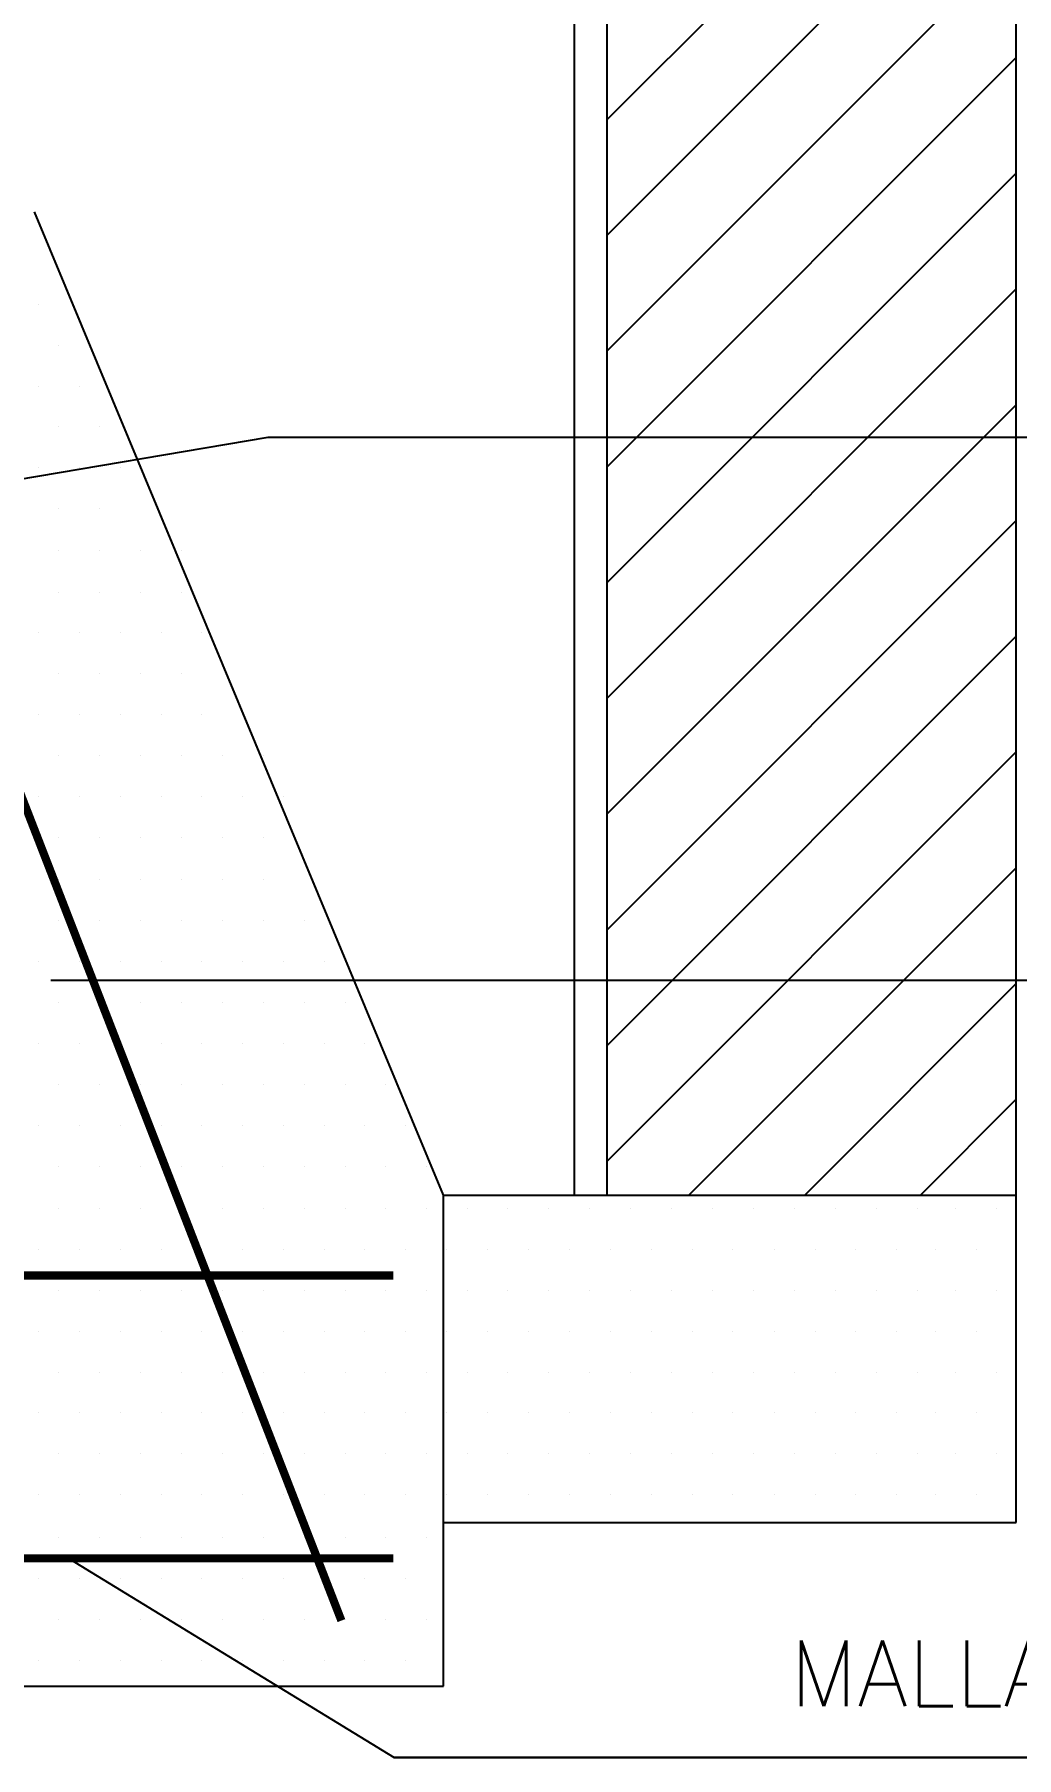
# Model space of a CAD drawing. Extents: x -0.82 to 5.77, y -0.28 to 4.33.
# Drawn here: x 4.539 to 5.139, y 2.225 to 3.278 of the extents above; entities that cross this region are included whole.
import ezdxf

# ---------------------------------------------------------------- set-up
doc = ezdxf.new("R2010")
doc.units = 0
doc.header["$LTSCALE"] = 0.1
doc.layers.get('0').update_dxf_attribs({"linetype": 'CONTINUOUS'})
doc.layers.get('DEFPOINTS').update_dxf_attribs({"color": 6, "linetype": 'CONTINUOUS'})
doc.styles.add('ROMANS', font='ROMANS.SHX')

msp = doc.modelspace()

# ---------------------------------------------------------------- linework, layer by layer
for p, q in [((5.13888, 2.36913), (5.13888, 4.31975)), ((4.86888, 2.56913), (4.86888, 4.24475)), ((4.88888, 2.56913), (4.88888, 4.23475)), ((4.78888, 2.56913), (4.53888, 3.16975)), ((4.68148, 3.03184), (4.22581, 2.95515)), ((5.65346, 3.03184), (4.68148, 3.03184)), ((4.54897, 2.70042), (5.71972, 2.70042)), ((4.78888, 2.56913), (5.13888, 2.56913)), ((4.78888, 2.26913), (4.78888, 2.56913)), ((4.78888, 2.36913), (5.13888, 2.36913)), ((4.55998, 2.34704), (4.75874, 2.22547)), ((3.88888, 2.26913), (4.78888, 2.26913)), ((4.75874, 2.22547), (5.77496, 2.22547)), ((5.77496, 2.22547), (4.75874, 2.22547))]:
    msp.add_line(p, q)
at = {"color": 0}
for p, q in [((4.88888, 3.22621), (5.13888, 3.47621)), ((4.88888, 3.1555), (5.13888, 3.4055)), ((4.88888, 3.08479), (5.13888, 3.33479)), ((4.88888, 3.01408), (5.13888, 3.26408)), ((4.88888, 2.94337), (5.13888, 3.19337)), ((4.88888, 2.87266), (5.13888, 3.12266)), ((4.54125, 3.11335), (4.54125, 3.11335)), ((4.55375, 3.08835), (4.55375, 3.08835)), ((4.54125, 3.06335), (4.54125, 3.06335)), ((4.56625, 3.06335), (4.56625, 3.06335)), ((4.88888, 2.80194), (5.13888, 3.05194)), ((4.55375, 3.03835), (4.55375, 3.03835)), ((4.57875, 3.03835), (4.57875, 3.03835)), ((4.54125, 3.01335), (4.54125, 3.01335)), ((4.56625, 3.01335), (4.56625, 3.01335)), ((4.59125, 3.01335), (4.59125, 3.01335)), ((4.55375, 2.98835), (4.55375, 2.98835)), ((4.57875, 2.98835), (4.57875, 2.98835)), ((4.88888, 2.73123), (5.13888, 2.98123)), ((4.55375, 2.96264), (4.55375, 2.96264)), ((4.57875, 2.96264), (4.57875, 2.96264)), ((4.60375, 2.96264), (4.60375, 2.96264)), ((4.62875, 2.96264), (4.62875, 2.96264)), ((4.55375, 2.93751), (4.55375, 2.93751)), ((4.57875, 2.93751), (4.57875, 2.93751)), ((4.60375, 2.93751), (4.60375, 2.93751)), ((4.62875, 2.93751), (4.62875, 2.93751)), ((4.54125, 2.91251), (4.54125, 2.91251)), ((4.56625, 2.91251), (4.56625, 2.91251)), ((4.59125, 2.91251), (4.59125, 2.91251)), ((4.61625, 2.91251), (4.61625, 2.91251)), ((4.64125, 2.91251), (4.64125, 2.91251)), ((4.88888, 2.66052), (5.13888, 2.91052)), ((4.55375, 2.88751), (4.55375, 2.88751)), ((4.57875, 2.88751), (4.57875, 2.88751)), ((4.60375, 2.88751), (4.60375, 2.88751)), ((4.62875, 2.88751), (4.62875, 2.88751)), ((4.54125, 2.86251), (4.54125, 2.86251)), ((4.56625, 2.86251), (4.56625, 2.86251)), ((4.59125, 2.86251), (4.59125, 2.86251)), ((4.61625, 2.86251), (4.61625, 2.86251)), ((4.64125, 2.86251), (4.64125, 2.86251)), ((4.55375, 2.83751), (4.55375, 2.83751)), ((4.57875, 2.83751), (4.57875, 2.83751)), ((4.60375, 2.83751), (4.60375, 2.83751)), ((4.62875, 2.83751), (4.62875, 2.83751)), ((4.65375, 2.83751), (4.65375, 2.83751)), ((4.67875, 2.83751), (4.67875, 2.83751)), ((4.88888, 2.58981), (5.13888, 2.83981)), ((4.54125, 2.81251), (4.54125, 2.81251)), ((4.56625, 2.81251), (4.56625, 2.81251)), ((4.59125, 2.81251), (4.59125, 2.81251)), ((4.61625, 2.81251), (4.61625, 2.81251)), ((4.64125, 2.81251), (4.64125, 2.81251)), ((4.66625, 2.81251), (4.66625, 2.81251)), ((4.69125, 2.81251), (4.69125, 2.81251)), ((4.55375, 2.78751), (4.55375, 2.78751)), ((4.57875, 2.78751), (4.57875, 2.78751)), ((4.60375, 2.78751), (4.60375, 2.78751)), ((4.62875, 2.78751), (4.62875, 2.78751)), ((4.65375, 2.78751), (4.65375, 2.78751)), ((4.67875, 2.78751), (4.67875, 2.78751)), ((4.93891, 2.56913), (5.13888, 2.7691)), ((4.55375, 2.7618), (4.55375, 2.7618)), ((4.57875, 2.7618), (4.57875, 2.7618)), ((4.60375, 2.7618), (4.60375, 2.7618)), ((4.62875, 2.7618), (4.62875, 2.7618)), ((4.65375, 2.7618), (4.65375, 2.7618)), ((4.67875, 2.7618), (4.67875, 2.7618)), ((4.55375, 2.73667), (4.55375, 2.73667)), ((4.57875, 2.73667), (4.57875, 2.73667)), ((4.60375, 2.73667), (4.60375, 2.73667)), ((4.62875, 2.73667), (4.62875, 2.73667)), ((4.65375, 2.73667), (4.65375, 2.73667)), ((4.67875, 2.73667), (4.67875, 2.73667)), ((4.70375, 2.73667), (4.70375, 2.73667)), ((4.54125, 2.71167), (4.54125, 2.71167)), ((4.56625, 2.71167), (4.56625, 2.71167)), ((4.59125, 2.71167), (4.59125, 2.71167)), ((4.61625, 2.71167), (4.61625, 2.71167)), ((4.64125, 2.71167), (4.64125, 2.71167)), ((4.66625, 2.71167), (4.66625, 2.71167)), ((4.69125, 2.71167), (4.69125, 2.71167)), ((4.71625, 2.71167), (4.71625, 2.71167)), ((5.00962, 2.56913), (5.13888, 2.69839)), ((4.55375, 2.68667), (4.55375, 2.68667)), ((4.57875, 2.68667), (4.57875, 2.68667)), ((4.60375, 2.68667), (4.60375, 2.68667)), ((4.62875, 2.68667), (4.62875, 2.68667)), ((4.65375, 2.68667), (4.65375, 2.68667)), ((4.67875, 2.68667), (4.67875, 2.68667)), ((4.70375, 2.68667), (4.70375, 2.68667)), ((4.72875, 2.68667), (4.72875, 2.68667)), ((4.54125, 2.66167), (4.54125, 2.66167)), ((4.56625, 2.66167), (4.56625, 2.66167)), ((4.59125, 2.66167), (4.59125, 2.66167)), ((4.61625, 2.66167), (4.61625, 2.66167)), ((4.64125, 2.66167), (4.64125, 2.66167)), ((4.66625, 2.66167), (4.66625, 2.66167)), ((4.69125, 2.66167), (4.69125, 2.66167)), ((4.71625, 2.66167), (4.71625, 2.66167)), ((4.74079, 2.66167), (4.74079, 2.66167)), ((4.55375, 2.63667), (4.55375, 2.63667)), ((4.57875, 2.63667), (4.57875, 2.63667)), ((4.60375, 2.63667), (4.60375, 2.63667)), ((4.62875, 2.63667), (4.62875, 2.63667)), ((4.65375, 2.63667), (4.65375, 2.63667)), ((4.67875, 2.63667), (4.67875, 2.63667)), ((4.70375, 2.63667), (4.70375, 2.63667)), ((4.72875, 2.63667), (4.72875, 2.63667)), ((4.75329, 2.63667), (4.75329, 2.63667)), ((5.08034, 2.56913), (5.13888, 2.62768)), ((4.54125, 2.61167), (4.54125, 2.61167)), ((4.56625, 2.61167), (4.56625, 2.61167)), ((4.59125, 2.61167), (4.59125, 2.61167)), ((4.61625, 2.61167), (4.61625, 2.61167)), ((4.64125, 2.61167), (4.64125, 2.61167)), ((4.66625, 2.61167), (4.66625, 2.61167)), ((4.69125, 2.61167), (4.69125, 2.61167)), ((4.71625, 2.61167), (4.71625, 2.61167)), ((4.74079, 2.61167), (4.74079, 2.61167)), ((4.76579, 2.61167), (4.76579, 2.61167)), ((4.55375, 2.58667), (4.55375, 2.58667)), ((4.57875, 2.58667), (4.57875, 2.58667)), ((4.60375, 2.58667), (4.60375, 2.58667)), ((4.62875, 2.58667), (4.62875, 2.58667)), ((4.65375, 2.58667), (4.65375, 2.58667)), ((4.67875, 2.58667), (4.67875, 2.58667)), ((4.70375, 2.58667), (4.70375, 2.58667)), ((4.72875, 2.58667), (4.72875, 2.58667)), ((4.75329, 2.58667), (4.75329, 2.58667)), ((4.77829, 2.58667), (4.77829, 2.58667)), ((4.55375, 2.56096), (4.55375, 2.56096)), ((4.57875, 2.56096), (4.57875, 2.56096)), ((4.60375, 2.56096), (4.60375, 2.56096)), ((4.62875, 2.56096), (4.62875, 2.56096)), ((4.65375, 2.56096), (4.65375, 2.56096)), ((4.67875, 2.56096), (4.67875, 2.56096)), ((4.70375, 2.56096), (4.70375, 2.56096)), ((4.72875, 2.56096), (4.72875, 2.56096)), ((4.75329, 2.56096), (4.75329, 2.56096)), ((4.77829, 2.56096), (4.77829, 2.56096)), ((4.80329, 2.56096), (4.80329, 2.56096)), ((4.82829, 2.56096), (4.82829, 2.56096)), ((4.85329, 2.56096), (4.85329, 2.56096)), ((4.87829, 2.56096), (4.87829, 2.56096)), ((4.90329, 2.56096), (4.90329, 2.56096)), ((4.92829, 2.56096), (4.92829, 2.56096)), ((4.95329, 2.56096), (4.95329, 2.56096)), ((4.97829, 2.56096), (4.97829, 2.56096)), ((5.00347, 2.56096), (5.00347, 2.56096)), ((5.02847, 2.56096), (5.02847, 2.56096)), ((5.05347, 2.56096), (5.05347, 2.56096)), ((5.07847, 2.56096), (5.07847, 2.56096)), ((5.10185, 2.56096), (5.10185, 2.56096)), ((5.12685, 2.56096), (5.12685, 2.56096)), ((4.54125, 2.53596), (4.54125, 2.53596)), ((4.56625, 2.53596), (4.56625, 2.53596)), ((4.59125, 2.53596), (4.59125, 2.53596)), ((4.61625, 2.53596), (4.61625, 2.53596)), ((4.64125, 2.53596), (4.64125, 2.53596)), ((4.66625, 2.53596), (4.66625, 2.53596)), ((4.69125, 2.53596), (4.69125, 2.53596)), ((4.71625, 2.53596), (4.71625, 2.53596)), ((4.74079, 2.53596), (4.74079, 2.53596)), ((4.76579, 2.53596), (4.76579, 2.53596)), ((4.79079, 2.53596), (4.79079, 2.53596)), ((4.81579, 2.53596), (4.81579, 2.53596)), ((4.84079, 2.53596), (4.84079, 2.53596)), ((4.86579, 2.53596), (4.86579, 2.53596)), ((4.89079, 2.53596), (4.89079, 2.53596)), ((4.91579, 2.53596), (4.91579, 2.53596)), ((4.94079, 2.53596), (4.94079, 2.53596)), ((4.96579, 2.53596), (4.96579, 2.53596)), ((4.99097, 2.53596), (4.99097, 2.53596)), ((5.01597, 2.53596), (5.01597, 2.53596)), ((5.04097, 2.53596), (5.04097, 2.53596)), ((5.06597, 2.53596), (5.06597, 2.53596)), ((5.08935, 2.53596), (5.08935, 2.53596)), ((5.11435, 2.53596), (5.11435, 2.53596)), ((4.55375, 2.51096), (4.55375, 2.51096)), ((4.57875, 2.51096), (4.57875, 2.51096)), ((4.60375, 2.51096), (4.60375, 2.51096)), ((4.62875, 2.51096), (4.62875, 2.51096)), ((4.65375, 2.51096), (4.65375, 2.51096)), ((4.67875, 2.51096), (4.67875, 2.51096)), ((4.70375, 2.51096), (4.70375, 2.51096)), ((4.72875, 2.51096), (4.72875, 2.51096)), ((4.75329, 2.51096), (4.75329, 2.51096)), ((4.77829, 2.51096), (4.77829, 2.51096)), ((4.80329, 2.51096), (4.80329, 2.51096)), ((4.82829, 2.51096), (4.82829, 2.51096)), ((4.85329, 2.51096), (4.85329, 2.51096)), ((4.87829, 2.51096), (4.87829, 2.51096)), ((4.90329, 2.51096), (4.90329, 2.51096)), ((4.92829, 2.51096), (4.92829, 2.51096)), ((4.95329, 2.51096), (4.95329, 2.51096)), ((4.97829, 2.51096), (4.97829, 2.51096)), ((5.00347, 2.51096), (5.00347, 2.51096)), ((5.02847, 2.51096), (5.02847, 2.51096)), ((5.05347, 2.51096), (5.05347, 2.51096)), ((5.07847, 2.51096), (5.07847, 2.51096)), ((5.10185, 2.51096), (5.10185, 2.51096)), ((5.12685, 2.51096), (5.12685, 2.51096)), ((4.54125, 2.48596), (4.54125, 2.48596)), ((4.56625, 2.48596), (4.56625, 2.48596)), ((4.59125, 2.48596), (4.59125, 2.48596)), ((4.61625, 2.48596), (4.61625, 2.48596)), ((4.64125, 2.48596), (4.64125, 2.48596)), ((4.66625, 2.48596), (4.66625, 2.48596)), ((4.69125, 2.48596), (4.69125, 2.48596)), ((4.71625, 2.48596), (4.71625, 2.48596)), ((4.74079, 2.48596), (4.74079, 2.48596)), ((4.76579, 2.48596), (4.76579, 2.48596)), ((4.79079, 2.48596), (4.79079, 2.48596)), ((4.81579, 2.48596), (4.81579, 2.48596)), ((4.84079, 2.48596), (4.84079, 2.48596)), ((4.86579, 2.48596), (4.86579, 2.48596)), ((4.89079, 2.48596), (4.89079, 2.48596)), ((4.91579, 2.48596), (4.91579, 2.48596)), ((4.94079, 2.48596), (4.94079, 2.48596)), ((4.96579, 2.48596), (4.96579, 2.48596)), ((4.99097, 2.48596), (4.99097, 2.48596)), ((5.01597, 2.48596), (5.01597, 2.48596)), ((5.04097, 2.48596), (5.04097, 2.48596)), ((5.06597, 2.48596), (5.06597, 2.48596)), ((5.08935, 2.48596), (5.08935, 2.48596)), ((5.11435, 2.48596), (5.11435, 2.48596)), ((4.55375, 2.46096), (4.55375, 2.46096)), ((4.57875, 2.46096), (4.57875, 2.46096)), ((4.60375, 2.46096), (4.60375, 2.46096)), ((4.62875, 2.46096), (4.62875, 2.46096)), ((4.65375, 2.46096), (4.65375, 2.46096)), ((4.67875, 2.46096), (4.67875, 2.46096)), ((4.70375, 2.46096), (4.70375, 2.46096)), ((4.72875, 2.46096), (4.72875, 2.46096)), ((4.75329, 2.46096), (4.75329, 2.46096)), ((4.77829, 2.46096), (4.77829, 2.46096)), ((4.80329, 2.46096), (4.80329, 2.46096)), ((4.82829, 2.46096), (4.82829, 2.46096)), ((4.85329, 2.46096), (4.85329, 2.46096)), ((4.87829, 2.46096), (4.87829, 2.46096)), ((4.90329, 2.46096), (4.90329, 2.46096)), ((4.92829, 2.46096), (4.92829, 2.46096)), ((4.95329, 2.46096), (4.95329, 2.46096)), ((4.97829, 2.46096), (4.97829, 2.46096)), ((5.00347, 2.46096), (5.00347, 2.46096)), ((5.02847, 2.46096), (5.02847, 2.46096)), ((5.05347, 2.46096), (5.05347, 2.46096)), ((5.07847, 2.46096), (5.07847, 2.46096)), ((5.10185, 2.46096), (5.10185, 2.46096)), ((5.12685, 2.46096), (5.12685, 2.46096)), ((4.54125, 2.43596), (4.54125, 2.43596)), ((4.56625, 2.43596), (4.56625, 2.43596)), ((4.59125, 2.43596), (4.59125, 2.43596)), ((4.61625, 2.43596), (4.61625, 2.43596)), ((4.64125, 2.43596), (4.64125, 2.43596)), ((4.66625, 2.43596), (4.66625, 2.43596)), ((4.69125, 2.43596), (4.69125, 2.43596)), ((4.71625, 2.43596), (4.71625, 2.43596)), ((4.74079, 2.43596), (4.74079, 2.43596)), ((4.76579, 2.43596), (4.76579, 2.43596)), ((4.79079, 2.43596), (4.79079, 2.43596)), ((4.81579, 2.43596), (4.81579, 2.43596)), ((4.84079, 2.43596), (4.84079, 2.43596)), ((4.86579, 2.43596), (4.86579, 2.43596)), ((4.89079, 2.43596), (4.89079, 2.43596)), ((4.91579, 2.43596), (4.91579, 2.43596)), ((4.94079, 2.43596), (4.94079, 2.43596)), ((4.96579, 2.43596), (4.96579, 2.43596)), ((4.99097, 2.43596), (4.99097, 2.43596)), ((5.01597, 2.43596), (5.01597, 2.43596)), ((5.04097, 2.43596), (5.04097, 2.43596)), ((5.06597, 2.43596), (5.06597, 2.43596)), ((5.08935, 2.43596), (5.08935, 2.43596)), ((5.11435, 2.43596), (5.11435, 2.43596)), ((4.55375, 2.41096), (4.55375, 2.41096)), ((4.57875, 2.41096), (4.57875, 2.41096)), ((4.60375, 2.41096), (4.60375, 2.41096)), ((4.62875, 2.41096), (4.62875, 2.41096)), ((4.65375, 2.41096), (4.65375, 2.41096)), ((4.67875, 2.41096), (4.67875, 2.41096)), ((4.70375, 2.41096), (4.70375, 2.41096)), ((4.72875, 2.41096), (4.72875, 2.41096)), ((4.75329, 2.41096), (4.75329, 2.41096)), ((4.77829, 2.41096), (4.77829, 2.41096)), ((4.80329, 2.41096), (4.80329, 2.41096)), ((4.82829, 2.41096), (4.82829, 2.41096)), ((4.85329, 2.41096), (4.85329, 2.41096)), ((4.87829, 2.41096), (4.87829, 2.41096)), ((4.90329, 2.41096), (4.90329, 2.41096)), ((4.92829, 2.41096), (4.92829, 2.41096)), ((4.95329, 2.41096), (4.95329, 2.41096)), ((4.97829, 2.41096), (4.97829, 2.41096)), ((5.00347, 2.41096), (5.00347, 2.41096)), ((5.02847, 2.41096), (5.02847, 2.41096)), ((5.05347, 2.41096), (5.05347, 2.41096)), ((5.07847, 2.41096), (5.07847, 2.41096)), ((5.10185, 2.41096), (5.10185, 2.41096)), ((5.12685, 2.41096), (5.12685, 2.41096)), ((4.54125, 2.38596), (4.54125, 2.38596)), ((4.56625, 2.38596), (4.56625, 2.38596)), ((4.59125, 2.38596), (4.59125, 2.38596)), ((4.61625, 2.38596), (4.61625, 2.38596)), ((4.64125, 2.38596), (4.64125, 2.38596)), ((4.66625, 2.38596), (4.66625, 2.38596)), ((4.69125, 2.38596), (4.69125, 2.38596)), ((4.71625, 2.38596), (4.71625, 2.38596)), ((4.74079, 2.38596), (4.74079, 2.38596)), ((4.76579, 2.38596), (4.76579, 2.38596)), ((4.79079, 2.38596), (4.79079, 2.38596)), ((4.81579, 2.38596), (4.81579, 2.38596)), ((4.84079, 2.38596), (4.84079, 2.38596)), ((4.86579, 2.38596), (4.86579, 2.38596)), ((4.89079, 2.38596), (4.89079, 2.38596)), ((4.91579, 2.38596), (4.91579, 2.38596)), ((4.94079, 2.38596), (4.94079, 2.38596)), ((4.96579, 2.38596), (4.96579, 2.38596)), ((4.99097, 2.38596), (4.99097, 2.38596)), ((5.01597, 2.38596), (5.01597, 2.38596)), ((5.04097, 2.38596), (5.04097, 2.38596)), ((5.06597, 2.38596), (5.06597, 2.38596)), ((5.08935, 2.38596), (5.08935, 2.38596)), ((5.11435, 2.38596), (5.11435, 2.38596)), ((4.55375, 2.35987), (4.55375, 2.35987)), ((4.57875, 2.35987), (4.57875, 2.35987)), ((4.60375, 2.35987), (4.60375, 2.35987)), ((4.62875, 2.35987), (4.62875, 2.35987)), ((4.65375, 2.35987), (4.65375, 2.35987)), ((4.67875, 2.35987), (4.67875, 2.35987)), ((4.70375, 2.35987), (4.70375, 2.35987)), ((4.72875, 2.35987), (4.72875, 2.35987)), ((4.75329, 2.35987), (4.75329, 2.35987)), ((4.77829, 2.35987), (4.77829, 2.35987)), ((4.54125, 2.33487), (4.54125, 2.33487)), ((4.56625, 2.33487), (4.56625, 2.33487)), ((4.59125, 2.33487), (4.59125, 2.33487)), ((4.61625, 2.33487), (4.61625, 2.33487)), ((4.64125, 2.33487), (4.64125, 2.33487)), ((4.66625, 2.33487), (4.66625, 2.33487)), ((4.69125, 2.33487), (4.69125, 2.33487)), ((4.71625, 2.33487), (4.71625, 2.33487)), ((4.74079, 2.33487), (4.74079, 2.33487)), ((4.76579, 2.33487), (4.76579, 2.33487)), ((4.55375, 2.30987), (4.55375, 2.30987)), ((4.57875, 2.30987), (4.57875, 2.30987)), ((4.60375, 2.30987), (4.60375, 2.30987)), ((4.62875, 2.30987), (4.62875, 2.30987)), ((4.65375, 2.30987), (4.65375, 2.30987)), ((4.67875, 2.30987), (4.67875, 2.30987)), ((4.70375, 2.30987), (4.70375, 2.30987)), ((4.72875, 2.30987), (4.72875, 2.30987)), ((4.75329, 2.30987), (4.75329, 2.30987)), ((4.77829, 2.30987), (4.77829, 2.30987)), ((4.54125, 2.28487), (4.54125, 2.28487)), ((4.56625, 2.28487), (4.56625, 2.28487)), ((4.59125, 2.28487), (4.59125, 2.28487)), ((4.61625, 2.28487), (4.61625, 2.28487)), ((4.64125, 2.28487), (4.64125, 2.28487)), ((4.66625, 2.28487), (4.66625, 2.28487)), ((4.69125, 2.28487), (4.69125, 2.28487)), ((4.71625, 2.28487), (4.71625, 2.28487)), ((4.74079, 2.28487), (4.74079, 2.28487)), ((4.76579, 2.28487), (4.76579, 2.28487))]:
    msp.add_line(p, q, dxfattribs=at)
at = {"const_width": 0.005}
for points in [[(4.72648, 2.30912), (4.4719, 2.96485)], [(3.90908, 2.51995), (4.75821, 2.51995)], [(3.90908, 2.34718), (4.75821, 2.34718)]]:
    msp.add_lwpolyline(points, dxfattribs=at)
at = {"layer": 'DEFPOINTS', "color": 0, "linetype": 'BYBLOCK'}
for p in [(4.73888, 2.56913), (4.73888, 2.56913), (4.98842, 2.56913), (4.98842, 2.56913), (5.0886, 2.56913), (5.0886, 2.56913), (4.73888, 2.36913), (4.98842, 2.36913), (5.0886, 2.36913)]:
    msp.add_point(p, dxfattribs=at)

# ---------------------------------------------------------------- texts
at = {"style": 'ROMANS'}
msp.add_text('MALLA O 6 cada 10 cm.', height=0.04, dxfattribs=at).set_placement((5.00068, 2.25688))

doc.saveas('drawing.dxf')
